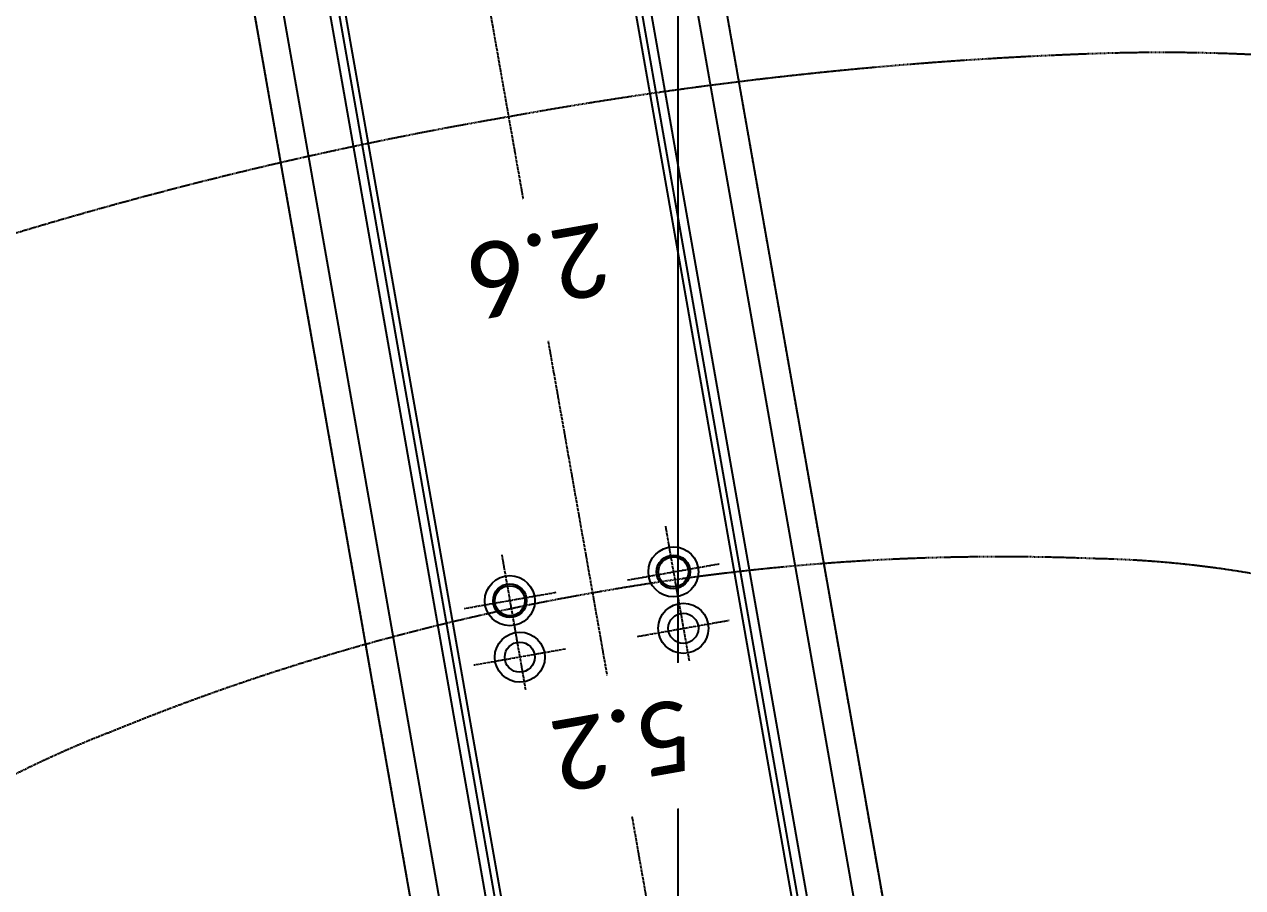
# Model space of a CAD drawing. Header units: millimetres. Extents: x 26027 to 581921, y 7230 to 233891.
# Drawn here: x 453164 to 454866, y 146326 to 147531 of the extents above; entities that cross this region are included whole.
import ezdxf

# ---------------------------------------------------------------- set-up
doc = ezdxf.new("R2010")
doc.units = ezdxf.units.MM
doc.header["$LTSCALE"] = 5
doc.linetypes.add('AXES2', pattern=[1.125, 0.75, -0.125, 0.125, -0.125])
doc.linetypes.add('CACHE', pattern=[0.375, 0.25, -0.125])
for name, color, linetype in [('GE-ANCHORAGE_FLOOR', 222, 'Continuous'), ('GE-EQUIPMENT', 140, 'Continuous'), ('GE-EQUIPMENT_INSERTION', 140, 'Continuous'), ('GE-EQUIPMENT_LIGHT', 141, 'Continuous'), ('GE-EQUIPMENT_OUTLINE', 131, 'CACHE'), ('GE-MAIN_AXIS', 83, 'AXES2'), ('GE-MM-SCATTER_LINES', 222, 'CACHE')]:
    doc.layers.add(name, color=color, linetype=linetype)
doc.layers.add('GE-DESIGNER_WARNING', color=1, linetype='Continuous', plot=False)
doc.styles.add('GE-TEXT', font='calibri.ttf')
doc.styles.add('ROMANS', font='romans', dxfattribs={"width": 0.8, "height": 100})
doc.dimstyles.new('100', dxfattribs={"dimscale": 0.8, "dimtxt": 180, "dimasz": 100, "dimexe": 150, "dimexo": 0, "dimgap": 100, "dimtad": 1, "dimtih": 1, "dimtoh": 1, "dimdec": 0, "dimzin": 0, "dimdsep": 46, "dimtxsty": 'ROMANS', "dimblk": 'DOT', "dimcen": 0, "dimclrd": 180, "dimclre": 180, "dimclrt": 180, "dimazin": 0, "dimtfac": 1, "dimtdec": 0, "dimtix": 1, "dimtmove": 2, "dimatfit": 3, "dimldrblk": 'DOT', "dimfxl": 1, "dimtolj": 1, "dimtzin": 0, "dimarcsym": 0})

# ---------------------------------------------------------------- blocks, each defined once
blk = doc.blocks.new('_Dot')
at = {"color": 0, "linetype": 'ByBlock', "lineweight": -2}
blk.add_line((-0.5, 0), (-1, 0), dxfattribs=at)
at = {"color": 0, "linetype": 'ByBlock', "const_width": 0.5}
blk.add_lwpolyline([(-0.25, 0, 1), (0.25, 0, 1)], format="xyb", close=True, dxfattribs=at)
blk = doc.blocks.new('*D478')
at = {"layer": 'DEFPOINTS', "color": 0, "transparency": 16777216}
for p in [(452467.5, 149660.3, 2.4), (454077, 142305.3, 2.4), (454077, 142305.3)]:
    blk.add_point(p, dxfattribs=at)
at = {"layer": 'GE-DESIGNER_WARNING', "color": 180, "lineweight": -2, "transparency": 16777216}
for p, q in [((452467.5, 149660.3), (454197, 149660.3)), ((454077, 149580.3), (454077, 146112.8)), ((454077, 142385.3), (454077, 145852.8)), ((454077, 142305.3), (454197, 142305.3))]:
    blk.add_line(p, q, dxfattribs=at)
at = {"layer": 'GE-DESIGNER_WARNING', "color": 180, "lineweight": -2, "transparency": 16777216, "xscale": 80, "yscale": 80, "zscale": 80}
for p, rotation in [((454077, 149660.3), 90), ((454077, 142305.3), 270)]:
    blk.add_blockref('_Dot', p, dxfattribs=dict(at, rotation=rotation))
at = {"layer": 'GE-DESIGNER_WARNING', "color": 180, "lineweight": 0, "transparency": 16777216, "insert": (454077, 145982.8), "char_height": 100, "attachment_point": 5, "style": 'ROMANS'}
blk.add_mtext('\\A1;7355', dxfattribs=at)
blk = doc.blocks.new('GE-EUR02909')
at = {"layer": 'GE-ANCHORAGE_FLOOR', "color": 83, "linetype": 'AXES2'}
for p, q in [((-116, -1728.7), (-116, -1598.7)), ((116, -1728.7), (116, -1598.7)), ((-51, -1663.7), (-181, -1663.7)), ((51, -1663.7), (181, -1663.7)), ((-116, -1808.7), (-116, -1678.7)), ((116, -1808.7), (116, -1678.7)), ((-51, -1743.7), (-181, -1743.7)), ((51, -1743.7), (181, -1743.7))]:
    blk.add_line(p, q, dxfattribs=at)
at = {"layer": 'GE-ANCHORAGE_FLOOR'}
for centre, radius in [((-116, -1663.7), 35), ((116, -1663.7), 35), ((-116, -1663.7), 21), ((116, -1663.7), 21), ((-116, -1743.7), 35), ((116, -1743.7), 35), ((-116, -1743.7), 23.5), ((-116, -1743.7), 21), ((116, -1743.7), 23.5), ((116, -1743.7), 21)]:
    blk.add_circle(centre, radius, dxfattribs=at)
at = {"layer": 'GE-EQUIPMENT'}
for p, q in [((-208.3, -791.9), (-208.3, -3402.3)), ((208.4, -791.9), (208.4, -3402.3))]:
    blk.add_line(p, q, dxfattribs=at)
for points in [[(-325.1, -969.6), (-325.1, -1125.6), (-325.1, -1125.8), (-325.1, -3260.6), (-325.1, -3404.6)], [(325.1, -3404.6), (325.1, -3260.6), (325.1, -3260.5), (325.1, -1125.6), (325.1, -969.6)]]:
    blk.add_lwpolyline(points, dxfattribs=at)
at = {"layer": 'GE-EQUIPMENT_LIGHT'}
blk.add_line((285, -1200.3), (285, -3405.6), dxfattribs=at)
for points in [[(-199.9, -792.9), (-199.9, -3404.2, 0.414223), (-198.6, -3405.5)], [(198.6, -3405.5, 0.414223), (199.9, -3404.2), (199.9, -792.9)]]:
    blk.add_lwpolyline(points, format="xyb", dxfattribs=at)
for points in [[(-208.3, -3393.5), (-220.6, -3393.5), (-220.6, -803.5), (-208.3, -803.5)], [(208.4, -803.5), (220.6, -803.5), (220.6, -3393.5), (208.4, -3393.5)], [(-285, -1203.7), (-285, -3404.6)]]:
    blk.add_lwpolyline(points, dxfattribs=at)
at = {"layer": 'GE-EQUIPMENT_OUTLINE'}
for points in [[(-325.1, -969.6), (-325.1, -1125.6), (-325.1, -1125.8), (-325.1, -3260.6), (-325.1, -3404.6)], [(325.1, -3404.6), (325.1, -3260.6), (325.1, -3260.5), (325.1, -1125.6), (325.1, -969.6)]]:
    blk.add_lwpolyline(points, dxfattribs=at)
at = {"layer": 'GE-MAIN_AXIS'}
blk.add_line((0, 2301.6), (0, -3908.2), dxfattribs=at)
blk = doc.blocks.new('GE-EUR02460')
at = {"layer": 'GE-MM-SCATTER_LINES', "color": 232, "char_height": 100, "attachment_point": 5, "style": 'GE-TEXT', "bg_fill": 3, "box_fill_scale": 1.5, "bg_fill_color": 256, "bg_fill_transparency": 0}
for s, insert in [('5.2', (-4.6, -1518)), ('2.6', (-4.6, -2192.7))]:
    blk.add_mtext(s, dxfattribs=dict(at, insert=insert))
at = {"layer": 'GE-MM-SCATTER_LINES'}
for points in [[(-1466.8, 1888.6, 0.088425), (-1436.2, 1557.8, 0.041082), (-1231.5, 957, 0.040906), (-971.9, 450.3, 0.047008), (-626.7, 0, -0.002807), (-759.6, -108.2, 0.012361), (-1413.7, -644.2, 0.041749), (-1766.4, -1026.9, 0.085647), (-1925.7, -1345.5, 0.077165), (-1943.4, -1646.5, 0.130435), (-1805.3, -1934.6, 0.086237), (-1469.6, -2176.1, 0.063967), (-827.9, -2352.9, 0.036307), (-0.1, -2409.2, 0.036307), (827.7, -2352.9, 0.063967)], [(1218.9, -1448.6, -0.095966), (697.5, -1659.9, -0.054285), (-0.1, -1734.2, -0.054285), (-697.7, -1659.9, -0.095966), (-1219, -1448.6, -0.079904), (-1405.4, -1279.1, -0.183233), (-1481.7, -1091.7, -0.148539), (-1442.2, -872.4, -0.09937), (-1219.3, -618.8, -0.031823), (-892.7, -393.8, 0.002438), (-589, -183, 0.049751), (-386.9, 0, -0.117779), (-755.1, 569.2, -0.039275), (-939.2, 1115.7, -0.08037), (-980.1, 1454.5, -0.169962), (-883.4, 1681.2, -0.13336)]]:
    blk.add_lwpolyline(points, format="xyb", dxfattribs=at)

msp = doc.modelspace()

# ---------------------------------------------------------------- block references
at = {"layer": 'GE-EQUIPMENT_INSERTION', "rotation": 189.9999999999999}
msp.add_blockref('GE-EUR02909', (454259.3, 145029.8), dxfattribs=at)

# ---------------------------------------------------------------- dimensions: what is measured, and where the dimension line sits
at = {"layer": 'GE-DESIGNER_WARNING', "lineweight": 0}
dim = msp.add_linear_dim(base=(454077, 142305.3), p1=(452467.5, 149660.3, 2.4), p2=(454077, 142305.3, 2.4), angle=90, dimstyle='100', dxfattribs=at)
dim.commit()
dim.dimension.update_dxf_attribs({"geometry": '*D478', "text_midpoint": (454077, 145982.8)})

# ---------------------------------------------------------------- next in the draw order: block references
at = {"layer": 'GE-EQUIPMENT_INSERTION', "rotation": 189.9999999999999}
msp.add_blockref('GE-EUR02460', (454259.3, 145029.8), dxfattribs=at)

doc.saveas('drawing.dxf')
